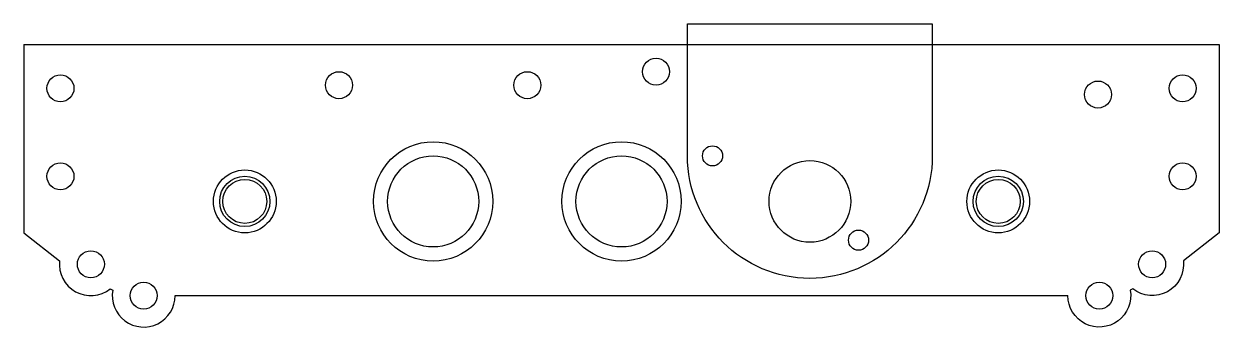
# Model space of a CAD drawing. Extents: x 0 to 190, y 0 to 48.
import ezdxf

# ---------------------------------------------------------------- set-up
doc = ezdxf.new("R2010")
doc.units = 0
doc.header["$MEASUREMENT"] = 0
doc.layers.get('0').update_dxf_attribs({"linetype": 'CONTINUOUS'})

msp = doc.modelspace()

# ---------------------------------------------------------------- linework, layer by layer
for p, q in [((105.68, 27.25), (105.68, 48.25)), ((0, 45), (190.35, 45)), ((24.08, 5), (166.28, 5))]:
    msp.add_line(p, q)
for points in [[(105.68, 48.25), (144.68, 48.25), (144.68, 27.25, -1), (105.68, 27.25, -1)], [(0, 45), (0, 45), (0, 15), (5.69, 10.55, 0.664709), (13.75, 6.07), (14.15, 5.87, 1.091183), (24.08, 5, 0)], [(190.35, 45), (190.35, 45), (190.35, 15), (184.66, 10.55, -0.664709), (176.61, 6.07), (176.2, 5.87, -1.091183), (166.28, 5, 0)]]:
    msp.add_lwpolyline(points, format="xyb")
for centre, radius in [((100.68, 40.65), 2.15), ((5.82, 38), 2.15), ((50.18, 38.5), 2.15), ((80.18, 38.5), 2.15), ((184.54, 38), 2.15), ((171.06, 37.01), 2.15), ((65.18, 20), 9.5), ((95.18, 20), 9.5), ((109.68, 27.25), 1.6), ((65.18, 20), 7.25), ((95.18, 20), 7.25), ((5.82, 24), 2.15), ((35.18, 20), 5), ((125.18, 20), 6.5), ((155.18, 20), 5), ((184.54, 24), 2.15), ((35.18, 20), 4), ((35.18, 20), 3.5), ((155.18, 20), 4), ((155.18, 20), 3.5), ((132.93, 13.83), 1.6), ((10.66, 10), 2.15), ((179.69, 10), 2.15), ((19.08, 5), 2.15), ((171.28, 5), 2.15)]:
    msp.add_circle(centre, radius)

doc.saveas('drawing.dxf')
